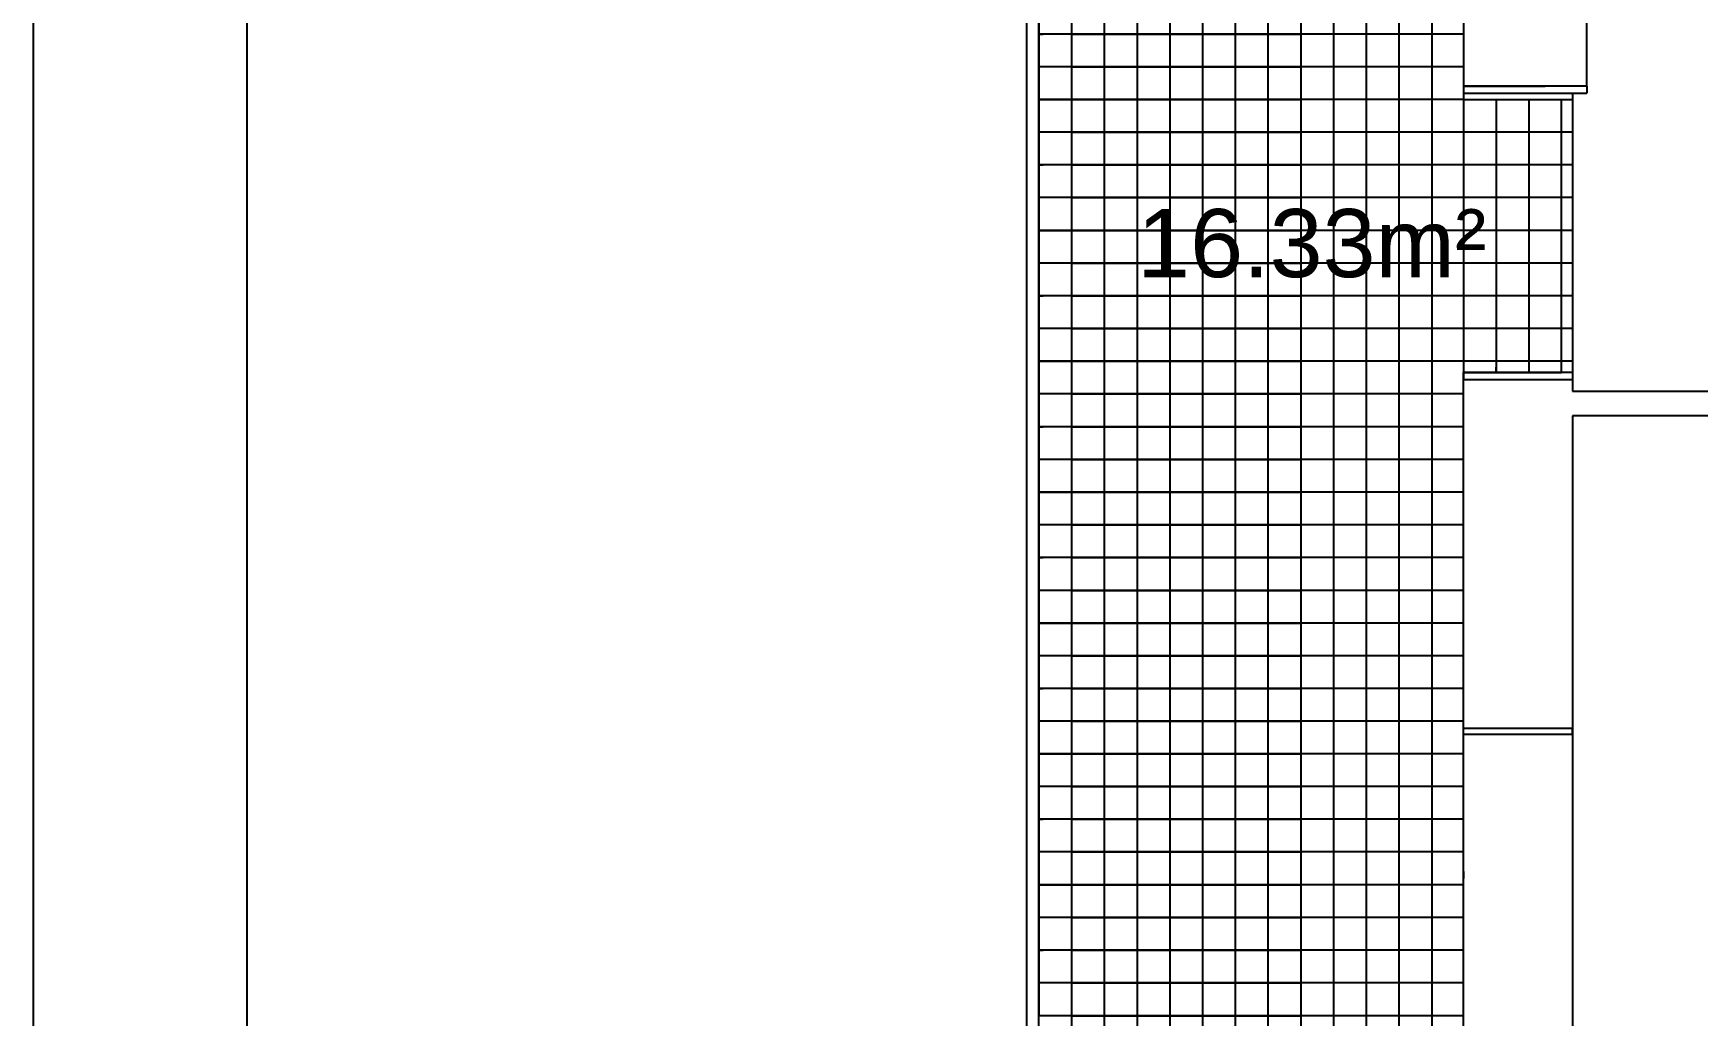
# Model space of a CAD drawing. Header units: millimetres. Extents: x 2377 to 4712, y -254 to 3188.
# Drawn here: x 3803.4 to 3920.5, y 1815.7 to 1884.8 of the extents above; entities that cross this region are included whole.
import ezdxf

# ---------------------------------------------------------------- set-up
doc = ezdxf.new("R2010")
doc.units = ezdxf.units.MM
doc.linetypes.add('DASHED2', pattern=[0.375, 0.25, -0.125])
doc.layers.add('Area', color=6, linetype='Continuous')
doc.styles.get("Standard").update_dxf_attribs({"font": 'arial.ttf'})

msp = doc.modelspace()

# ---------------------------------------------------------------- linework, layer by layer
for p, q in [((3803.4, 1974.71), (3803.4, 1677.71)), ((3818.45, 1697.71), (3818.45, 1959.71)), ((3903.99, 1929.07), (3903.99, 1881.1)), ((3874.13, 1766.97), (3874.13, 1926.21)), ((3873.29, 1766.97), (3873.29, 1903.19)), ((3874.13, 1766.97), (3874.13, 1903.19)), ((3912.66, 1881.1), (3912.66, 1899.19)), ((3874.13, 1889.38), (3874.13, 1870.96)), ((3874.13, 1887.07), (3874.13, 1884.77)), ((3876.43, 1887.07), (3876.43, 1884.77)), ((3878.73, 1887.07), (3878.73, 1884.77)), ((3881.04, 1887.07), (3881.04, 1884.77)), ((3883.34, 1887.07), (3883.34, 1884.77)), ((3885.64, 1887.07), (3885.64, 1884.77)), ((3887.94, 1887.07), (3887.94, 1884.77)), ((3890.24, 1887.07), (3890.24, 1884.77)), ((3892.55, 1887.07), (3892.55, 1884.77)), ((3894.85, 1887.07), (3894.85, 1884.77)), ((3897.15, 1887.07), (3897.15, 1884.77)), ((3899.45, 1887.07), (3899.45, 1884.77)), ((3901.76, 1887.07), (3901.76, 1884.77)), ((3874.13, 1884.77), (3874.42, 1884.77)), ((3876.43, 1884.77), (3874.13, 1884.77)), ((3874.13, 1884.77), (3874.13, 1882.47)), ((3874.13, 1884.77), (3874.13, 1880.17)), ((3878.73, 1884.77), (3876.43, 1884.77)), ((3876.43, 1884.77), (3876.43, 1882.47)), ((3876.43, 1884.77), (3878.73, 1884.77)), ((3881.04, 1884.77), (3878.73, 1884.77)), ((3878.73, 1884.77), (3878.73, 1882.47)), ((3878.73, 1884.77), (3881.04, 1884.77)), ((3883.34, 1884.77), (3881.04, 1884.77)), ((3881.04, 1884.77), (3881.04, 1882.47)), ((3881.04, 1884.77), (3883.34, 1884.77)), ((3885.64, 1884.77), (3883.34, 1884.77)), ((3883.34, 1884.77), (3883.34, 1882.47)), ((3883.34, 1884.77), (3885.64, 1884.77)), ((3887.94, 1884.77), (3885.64, 1884.77)), ((3885.64, 1884.77), (3885.64, 1882.47)), ((3885.64, 1884.77), (3887.94, 1884.77)), ((3890.24, 1884.77), (3887.94, 1884.77)), ((3887.94, 1884.77), (3887.94, 1882.47)), ((3887.94, 1884.77), (3890.24, 1884.77)), ((3892.55, 1884.77), (3890.24, 1884.77)), ((3890.24, 1884.77), (3890.24, 1882.47)), ((3890.24, 1884.77), (3892.55, 1884.77)), ((3894.85, 1884.77), (3892.55, 1884.77)), ((3892.55, 1884.77), (3892.55, 1882.47)), ((3897.15, 1884.77), (3894.85, 1884.77)), ((3894.85, 1884.77), (3894.85, 1882.47)), ((3899.45, 1884.77), (3897.15, 1884.77)), ((3897.15, 1884.77), (3897.15, 1882.47)), ((3901.76, 1884.77), (3899.45, 1884.77)), ((3899.45, 1884.77), (3899.45, 1882.47)), ((3903.99, 1884.77), (3901.76, 1884.77)), ((3901.76, 1884.77), (3901.76, 1882.47)), ((3876.43, 1882.47), (3874.13, 1882.47)), ((3878.73, 1882.47), (3876.43, 1882.47)), ((3876.43, 1882.47), (3876.43, 1880.17)), ((3876.43, 1882.47), (3878.73, 1882.47)), ((3881.04, 1882.47), (3878.73, 1882.47)), ((3878.73, 1882.47), (3878.73, 1880.17)), ((3878.73, 1882.47), (3881.04, 1882.47)), ((3883.34, 1882.47), (3881.04, 1882.47)), ((3881.04, 1882.47), (3881.04, 1880.17)), ((3881.04, 1882.47), (3883.34, 1882.47)), ((3885.64, 1882.47), (3883.34, 1882.47)), ((3883.34, 1882.47), (3883.34, 1880.17)), ((3883.34, 1882.47), (3885.64, 1882.47)), ((3887.94, 1882.47), (3885.64, 1882.47)), ((3885.64, 1882.47), (3885.64, 1880.17)), ((3885.64, 1882.47), (3887.94, 1882.47)), ((3890.24, 1882.47), (3887.94, 1882.47)), ((3887.94, 1882.47), (3887.94, 1880.17)), ((3887.94, 1882.47), (3890.24, 1882.47)), ((3892.55, 1882.47), (3890.24, 1882.47)), ((3890.24, 1882.47), (3890.24, 1880.17)), ((3890.24, 1882.47), (3892.55, 1882.47)), ((3894.85, 1882.47), (3892.55, 1882.47)), ((3892.55, 1882.47), (3892.55, 1880.17)), ((3897.15, 1882.47), (3894.85, 1882.47)), ((3894.85, 1882.47), (3894.85, 1880.17)), ((3899.45, 1882.47), (3897.15, 1882.47)), ((3897.15, 1882.47), (3897.15, 1880.17)), ((3901.76, 1882.47), (3899.45, 1882.47)), ((3899.45, 1882.47), (3899.45, 1880.17)), ((3903.99, 1882.47), (3901.76, 1882.47)), ((3901.76, 1882.47), (3901.76, 1880.17)), ((3876.43, 1880.17), (3874.13, 1880.17)), ((3874.13, 1880.17), (3874.13, 1870.96)), ((3874.13, 1880.17), (3876.43, 1880.17)), ((3878.73, 1880.17), (3876.43, 1880.17)), ((3876.43, 1880.17), (3876.43, 1877.86)), ((3876.43, 1880.17), (3878.73, 1880.17)), ((3881.04, 1880.17), (3878.73, 1880.17)), ((3878.73, 1880.17), (3878.73, 1877.86)), ((3878.73, 1880.17), (3881.04, 1880.17)), ((3883.34, 1880.17), (3881.04, 1880.17)), ((3881.04, 1880.17), (3881.04, 1877.86)), ((3881.04, 1880.17), (3883.34, 1880.17)), ((3885.64, 1880.17), (3883.34, 1880.17)), ((3883.34, 1880.17), (3883.34, 1877.86)), ((3883.34, 1880.17), (3885.64, 1880.17)), ((3887.94, 1880.17), (3885.64, 1880.17)), ((3885.64, 1880.17), (3885.64, 1877.86)), ((3885.64, 1880.17), (3887.94, 1880.17)), ((3890.24, 1880.17), (3887.94, 1880.17)), ((3887.94, 1880.17), (3887.94, 1877.86)), ((3887.94, 1880.17), (3890.24, 1880.17)), ((3892.55, 1880.17), (3890.24, 1880.17)), ((3890.24, 1880.17), (3890.24, 1877.86)), ((3890.24, 1880.17), (3892.55, 1880.17)), ((3894.85, 1880.17), (3892.55, 1880.17)), ((3892.55, 1880.17), (3892.55, 1877.86)), ((3897.15, 1880.17), (3894.85, 1880.17)), ((3894.85, 1880.17), (3894.85, 1877.86)), ((3899.45, 1880.17), (3897.15, 1880.17)), ((3897.15, 1880.17), (3897.15, 1877.86)), ((3901.76, 1880.17), (3899.45, 1880.17)), ((3899.45, 1880.17), (3899.45, 1877.86)), ((3903.99, 1880.17), (3901.76, 1880.17)), ((3901.76, 1880.17), (3901.76, 1877.86)), ((3903.99, 1881.1), (3909.73, 1881.1)), ((3912.66, 1881.1), (3903.99, 1881.1)), ((3903.99, 1881.1), (3903.99, 1880.61)), ((3903.99, 1880.61), (3912.66, 1880.61)), ((3903.99, 1880.61), (3903.99, 1860.46)), ((3903.99, 1880.17), (3906.29, 1880.17)), ((3906.29, 1880.17), (3906.29, 1860.96)), ((3906.29, 1880.17), (3908.59, 1880.17)), ((3908.59, 1880.17), (3908.59, 1860.96)), ((3908.59, 1880.17), (3910.89, 1880.17)), ((3910.89, 1860.96), (3910.89, 1880.17)), ((3910.89, 1880.17), (3911.65, 1880.17)), ((3911.65, 1880.61), (3911.65, 1860.96)), ((3912.66, 1881.1), (3912.66, 1880.61)), ((3876.43, 1877.86), (3874.13, 1877.86)), ((3874.13, 1877.86), (3874.13, 1875.56)), ((3878.73, 1877.86), (3876.43, 1877.86)), ((3876.43, 1877.86), (3876.43, 1875.56)), ((3876.43, 1877.86), (3878.73, 1877.86)), ((3881.04, 1877.86), (3878.73, 1877.86)), ((3878.73, 1877.86), (3878.73, 1875.56)), ((3878.73, 1877.86), (3881.04, 1877.86)), ((3883.34, 1877.86), (3881.04, 1877.86)), ((3881.04, 1877.86), (3881.04, 1875.56)), ((3881.04, 1877.86), (3883.34, 1877.86)), ((3885.64, 1877.86), (3883.34, 1877.86)), ((3883.34, 1877.86), (3883.34, 1875.56)), ((3883.34, 1877.86), (3885.64, 1877.86)), ((3887.94, 1877.86), (3885.64, 1877.86)), ((3885.64, 1877.86), (3885.64, 1875.56)), ((3885.64, 1877.86), (3887.94, 1877.86)), ((3890.24, 1877.86), (3887.94, 1877.86)), ((3887.94, 1877.86), (3887.94, 1875.56)), ((3887.94, 1877.86), (3890.24, 1877.86)), ((3892.55, 1877.86), (3890.24, 1877.86)), ((3890.24, 1877.86), (3890.24, 1875.56)), ((3890.24, 1877.86), (3892.55, 1877.86)), ((3894.85, 1877.86), (3892.55, 1877.86)), ((3892.55, 1877.86), (3892.55, 1875.56)), ((3897.15, 1877.86), (3894.85, 1877.86)), ((3894.85, 1877.86), (3894.85, 1875.56)), ((3899.45, 1877.86), (3897.15, 1877.86)), ((3897.15, 1877.86), (3897.15, 1875.56)), ((3901.76, 1877.86), (3899.45, 1877.86)), ((3899.45, 1877.86), (3899.45, 1875.56)), ((3903.99, 1877.86), (3901.76, 1877.86)), ((3901.76, 1877.86), (3901.76, 1875.56)), ((3906.22, 1877.86), (3903.99, 1877.86)), ((3908.45, 1877.86), (3906.22, 1877.86)), ((3911.65, 1877.86), (3908.45, 1877.86)), ((3874.13, 1875.56), (3874.42, 1875.56)), ((3876.43, 1875.56), (3874.13, 1875.56)), ((3874.13, 1875.56), (3874.13, 1873.26)), ((3874.13, 1875.56), (3874.13, 1870.96)), ((3878.73, 1875.56), (3876.43, 1875.56)), ((3876.43, 1875.56), (3876.43, 1873.26)), ((3876.43, 1875.56), (3878.73, 1875.56)), ((3881.04, 1875.56), (3878.73, 1875.56)), ((3878.73, 1875.56), (3878.73, 1873.26)), ((3878.73, 1875.56), (3881.04, 1875.56)), ((3883.34, 1875.56), (3881.04, 1875.56)), ((3881.04, 1875.56), (3881.04, 1873.26)), ((3881.04, 1875.56), (3883.34, 1875.56)), ((3885.64, 1875.56), (3883.34, 1875.56)), ((3883.34, 1875.56), (3883.34, 1873.26)), ((3883.34, 1875.56), (3885.64, 1875.56)), ((3887.94, 1875.56), (3885.64, 1875.56)), ((3885.64, 1875.56), (3885.64, 1873.26)), ((3885.64, 1875.56), (3887.94, 1875.56)), ((3890.24, 1875.56), (3887.94, 1875.56)), ((3887.94, 1875.56), (3887.94, 1873.26)), ((3887.94, 1875.56), (3890.24, 1875.56)), ((3892.55, 1875.56), (3890.24, 1875.56)), ((3890.24, 1875.56), (3890.24, 1873.26)), ((3890.24, 1875.56), (3892.55, 1875.56)), ((3894.85, 1875.56), (3892.55, 1875.56)), ((3892.55, 1875.56), (3892.55, 1873.26)), ((3897.15, 1875.56), (3894.85, 1875.56)), ((3894.85, 1875.56), (3894.85, 1873.26)), ((3899.45, 1875.56), (3897.15, 1875.56)), ((3897.15, 1875.56), (3897.15, 1873.26)), ((3901.76, 1875.56), (3899.45, 1875.56)), ((3899.45, 1875.56), (3899.45, 1873.26)), ((3903.99, 1875.56), (3901.76, 1875.56)), ((3901.76, 1875.56), (3901.76, 1873.26)), ((3906.22, 1875.56), (3903.99, 1875.56)), ((3908.45, 1875.56), (3906.22, 1875.56)), ((3911.65, 1875.56), (3908.45, 1875.56)), ((3876.43, 1873.26), (3874.13, 1873.26)), ((3878.73, 1873.26), (3876.43, 1873.26)), ((3876.43, 1873.26), (3876.43, 1870.96)), ((3876.43, 1873.26), (3878.73, 1873.26)), ((3881.04, 1873.26), (3878.73, 1873.26)), ((3878.73, 1873.26), (3878.73, 1870.96)), ((3878.73, 1873.26), (3881.04, 1873.26)), ((3883.34, 1873.26), (3881.04, 1873.26)), ((3881.04, 1873.26), (3881.04, 1870.96)), ((3881.04, 1873.26), (3883.34, 1873.26)), ((3885.64, 1873.26), (3883.34, 1873.26)), ((3883.34, 1873.26), (3883.34, 1870.96)), ((3883.34, 1873.26), (3885.64, 1873.26)), ((3887.94, 1873.26), (3885.64, 1873.26)), ((3885.64, 1873.26), (3885.64, 1870.96)), ((3885.64, 1873.26), (3887.94, 1873.26)), ((3890.24, 1873.26), (3887.94, 1873.26)), ((3887.94, 1873.26), (3887.94, 1870.96)), ((3887.94, 1873.26), (3890.24, 1873.26)), ((3892.55, 1873.26), (3890.24, 1873.26)), ((3890.24, 1873.26), (3890.24, 1870.96)), ((3890.24, 1873.26), (3892.55, 1873.26)), ((3894.85, 1873.26), (3892.55, 1873.26)), ((3892.55, 1873.26), (3892.55, 1870.96)), ((3897.15, 1873.26), (3894.85, 1873.26)), ((3894.85, 1873.26), (3894.85, 1870.96)), ((3899.45, 1873.26), (3897.15, 1873.26)), ((3897.15, 1873.26), (3897.15, 1870.96)), ((3901.76, 1873.26), (3899.45, 1873.26)), ((3899.45, 1873.26), (3899.45, 1870.96)), ((3903.99, 1873.26), (3901.76, 1873.26)), ((3901.76, 1873.26), (3901.76, 1870.96)), ((3906.22, 1873.26), (3903.99, 1873.26)), ((3908.45, 1873.26), (3906.22, 1873.26)), ((3911.65, 1873.26), (3908.45, 1873.26)), ((3876.43, 1870.96), (3874.13, 1870.96)), ((3874.13, 1870.96), (3874.13, 1815.7)), ((3874.13, 1870.96), (3876.43, 1870.96)), ((3878.73, 1870.96), (3876.43, 1870.96)), ((3876.43, 1870.96), (3876.43, 1868.66)), ((3876.43, 1870.96), (3878.73, 1870.96)), ((3881.04, 1870.96), (3878.73, 1870.96)), ((3878.73, 1870.96), (3878.73, 1868.66)), ((3878.73, 1870.96), (3881.04, 1870.96)), ((3883.34, 1870.96), (3881.04, 1870.96)), ((3881.04, 1870.96), (3881.04, 1868.66)), ((3881.04, 1870.96), (3883.34, 1870.96)), ((3885.64, 1870.96), (3883.34, 1870.96)), ((3883.34, 1870.96), (3883.34, 1868.66)), ((3883.34, 1870.96), (3885.64, 1870.96)), ((3887.94, 1870.96), (3885.64, 1870.96)), ((3885.64, 1870.96), (3885.64, 1868.66)), ((3885.64, 1870.96), (3887.94, 1870.96)), ((3890.24, 1870.96), (3887.94, 1870.96)), ((3887.94, 1870.96), (3887.94, 1868.66)), ((3887.94, 1870.96), (3890.24, 1870.96)), ((3892.55, 1870.96), (3890.24, 1870.96)), ((3890.24, 1870.96), (3890.24, 1868.66)), ((3890.24, 1870.96), (3892.55, 1870.96)), ((3894.85, 1870.96), (3892.55, 1870.96)), ((3892.55, 1870.96), (3892.55, 1868.66)), ((3897.15, 1870.96), (3894.85, 1870.96)), ((3894.85, 1870.96), (3894.85, 1868.66)), ((3899.45, 1870.96), (3897.15, 1870.96)), ((3897.15, 1870.96), (3897.15, 1868.66)), ((3901.76, 1870.96), (3899.45, 1870.96)), ((3899.45, 1870.96), (3899.45, 1868.66)), ((3903.99, 1870.96), (3901.76, 1870.96)), ((3901.76, 1870.96), (3901.76, 1868.66)), ((3906.22, 1870.96), (3903.99, 1870.96)), ((3908.45, 1870.96), (3906.22, 1870.96)), ((3911.65, 1870.96), (3908.45, 1870.96)), ((3876.43, 1868.66), (3874.13, 1868.66)), ((3874.13, 1868.66), (3874.13, 1866.35)), ((3878.73, 1868.66), (3876.43, 1868.66)), ((3876.43, 1868.66), (3876.43, 1866.35)), ((3876.43, 1868.66), (3878.73, 1868.66)), ((3881.04, 1868.66), (3878.73, 1868.66)), ((3878.73, 1868.66), (3878.73, 1866.35)), ((3878.73, 1868.66), (3881.04, 1868.66)), ((3883.34, 1868.66), (3881.04, 1868.66)), ((3881.04, 1868.66), (3881.04, 1866.35)), ((3881.04, 1868.66), (3883.34, 1868.66)), ((3885.64, 1868.66), (3883.34, 1868.66)), ((3883.34, 1868.66), (3883.34, 1866.35)), ((3883.34, 1868.66), (3885.64, 1868.66)), ((3887.94, 1868.66), (3885.64, 1868.66)), ((3885.64, 1868.66), (3885.64, 1866.35)), ((3885.64, 1868.66), (3887.94, 1868.66)), ((3890.24, 1868.66), (3887.94, 1868.66)), ((3887.94, 1868.66), (3887.94, 1866.35)), ((3887.94, 1868.66), (3890.24, 1868.66)), ((3892.55, 1868.66), (3890.24, 1868.66)), ((3890.24, 1868.66), (3890.24, 1866.35)), ((3890.24, 1868.66), (3892.55, 1868.66)), ((3894.85, 1868.66), (3892.55, 1868.66)), ((3892.55, 1868.66), (3892.55, 1866.35)), ((3897.15, 1868.66), (3894.85, 1868.66)), ((3894.85, 1868.66), (3894.85, 1866.35)), ((3899.45, 1868.66), (3897.15, 1868.66)), ((3897.15, 1868.66), (3897.15, 1866.35)), ((3901.76, 1868.66), (3899.45, 1868.66)), ((3899.45, 1868.66), (3899.45, 1866.35)), ((3903.99, 1868.66), (3901.76, 1868.66)), ((3901.76, 1868.66), (3901.76, 1866.35)), ((3906.22, 1868.66), (3903.99, 1868.66)), ((3908.45, 1868.66), (3906.22, 1868.66)), ((3911.65, 1868.66), (3908.45, 1868.66)), ((3874.13, 1866.35), (3874.42, 1866.35)), ((3876.43, 1866.35), (3874.13, 1866.35)), ((3874.13, 1866.35), (3874.13, 1864.05)), ((3874.13, 1866.35), (3874.13, 1861.75)), ((3878.73, 1866.35), (3876.43, 1866.35)), ((3876.43, 1866.35), (3876.43, 1864.05)), ((3876.43, 1866.35), (3878.73, 1866.35)), ((3881.04, 1866.35), (3878.73, 1866.35)), ((3878.73, 1866.35), (3878.73, 1864.05)), ((3878.73, 1866.35), (3881.04, 1866.35)), ((3883.34, 1866.35), (3881.04, 1866.35)), ((3881.04, 1866.35), (3881.04, 1864.05)), ((3881.04, 1866.35), (3883.34, 1866.35)), ((3885.64, 1866.35), (3883.34, 1866.35)), ((3883.34, 1866.35), (3883.34, 1864.05)), ((3883.34, 1866.35), (3885.64, 1866.35)), ((3887.94, 1866.35), (3885.64, 1866.35)), ((3885.64, 1866.35), (3885.64, 1864.05)), ((3885.64, 1866.35), (3887.94, 1866.35)), ((3890.24, 1866.35), (3887.94, 1866.35)), ((3887.94, 1866.35), (3887.94, 1864.05)), ((3887.94, 1866.35), (3890.24, 1866.35)), ((3892.55, 1866.35), (3890.24, 1866.35)), ((3890.24, 1866.35), (3890.24, 1864.05)), ((3890.24, 1866.35), (3892.55, 1866.35)), ((3894.85, 1866.35), (3892.55, 1866.35)), ((3892.55, 1866.35), (3892.55, 1864.05)), ((3897.15, 1866.35), (3894.85, 1866.35)), ((3894.85, 1866.35), (3894.85, 1864.05)), ((3899.45, 1866.35), (3897.15, 1866.35)), ((3897.15, 1866.35), (3897.15, 1864.05)), ((3901.76, 1866.35), (3899.45, 1866.35)), ((3899.45, 1866.35), (3899.45, 1864.05)), ((3903.99, 1866.35), (3901.76, 1866.35)), ((3901.76, 1866.35), (3901.76, 1864.05)), ((3906.22, 1866.35), (3903.99, 1866.35)), ((3908.45, 1866.35), (3906.22, 1866.35)), ((3911.65, 1866.35), (3908.45, 1866.35)), ((3876.43, 1864.05), (3874.13, 1864.05)), ((3878.73, 1864.05), (3876.43, 1864.05)), ((3876.43, 1864.05), (3876.43, 1861.75)), ((3876.43, 1864.05), (3878.73, 1864.05)), ((3881.04, 1864.05), (3878.73, 1864.05)), ((3878.73, 1864.05), (3878.73, 1861.75)), ((3878.73, 1864.05), (3881.04, 1864.05)), ((3883.34, 1864.05), (3881.04, 1864.05)), ((3881.04, 1864.05), (3881.04, 1861.75)), ((3881.04, 1864.05), (3883.34, 1864.05)), ((3885.64, 1864.05), (3883.34, 1864.05)), ((3883.34, 1864.05), (3883.34, 1861.75)), ((3883.34, 1864.05), (3885.64, 1864.05)), ((3887.94, 1864.05), (3885.64, 1864.05)), ((3885.64, 1864.05), (3885.64, 1861.75)), ((3885.64, 1864.05), (3887.94, 1864.05)), ((3890.24, 1864.05), (3887.94, 1864.05)), ((3887.94, 1864.05), (3887.94, 1861.75)), ((3887.94, 1864.05), (3890.24, 1864.05)), ((3892.55, 1864.05), (3890.24, 1864.05)), ((3890.24, 1864.05), (3890.24, 1861.75)), ((3890.24, 1864.05), (3892.55, 1864.05)), ((3894.85, 1864.05), (3892.55, 1864.05)), ((3892.55, 1864.05), (3892.55, 1861.75)), ((3897.15, 1864.05), (3894.85, 1864.05)), ((3894.85, 1864.05), (3894.85, 1861.75)), ((3899.45, 1864.05), (3897.15, 1864.05)), ((3897.15, 1864.05), (3897.15, 1861.75)), ((3901.76, 1864.05), (3899.45, 1864.05)), ((3899.45, 1864.05), (3899.45, 1861.75)), ((3903.99, 1864.05), (3901.76, 1864.05)), ((3901.76, 1864.05), (3901.76, 1861.75)), ((3906.22, 1864.05), (3903.99, 1864.05)), ((3906.22, 1864.05), (3903.99, 1864.05)), ((3908.45, 1864.05), (3906.22, 1864.05)), ((3908.45, 1864.05), (3906.22, 1864.05)), ((3910.68, 1864.05), (3908.45, 1864.05)), ((3911.65, 1864.05), (3908.45, 1864.05)), ((3876.43, 1861.75), (3874.13, 1861.75)), ((3874.13, 1861.75), (3874.13, 1852.54)), ((3874.13, 1861.75), (3876.43, 1861.75)), ((3878.73, 1861.75), (3876.43, 1861.75)), ((3876.43, 1861.75), (3876.43, 1859.45)), ((3876.43, 1861.75), (3878.73, 1861.75)), ((3881.04, 1861.75), (3878.73, 1861.75)), ((3878.73, 1861.75), (3878.73, 1859.45)), ((3878.73, 1861.75), (3881.04, 1861.75)), ((3883.34, 1861.75), (3881.04, 1861.75)), ((3881.04, 1861.75), (3881.04, 1859.45)), ((3881.04, 1861.75), (3883.34, 1861.75)), ((3885.64, 1861.75), (3883.34, 1861.75)), ((3883.34, 1861.75), (3883.34, 1859.45)), ((3883.34, 1861.75), (3885.64, 1861.75)), ((3887.94, 1861.75), (3885.64, 1861.75)), ((3885.64, 1861.75), (3885.64, 1859.45)), ((3885.64, 1861.75), (3887.94, 1861.75)), ((3890.24, 1861.75), (3887.94, 1861.75)), ((3887.94, 1861.75), (3887.94, 1859.45)), ((3887.94, 1861.75), (3890.24, 1861.75)), ((3892.55, 1861.75), (3890.24, 1861.75)), ((3890.24, 1861.75), (3890.24, 1859.45)), ((3890.24, 1861.75), (3892.55, 1861.75)), ((3894.85, 1861.75), (3892.55, 1861.75)), ((3892.55, 1861.75), (3892.55, 1859.45)), ((3897.15, 1861.75), (3894.85, 1861.75)), ((3894.85, 1861.75), (3894.85, 1859.45)), ((3899.45, 1861.75), (3897.15, 1861.75)), ((3897.15, 1861.75), (3897.15, 1859.45)), ((3901.76, 1861.75), (3899.45, 1861.75)), ((3899.45, 1861.75), (3899.45, 1859.45)), ((3903.99, 1861.75), (3901.76, 1861.75)), ((3901.76, 1861.75), (3901.76, 1859.45)), ((3906.22, 1861.75), (3903.99, 1861.75)), ((3908.45, 1861.75), (3906.22, 1861.75)), ((3906.29, 1860.96), (3906.29, 1861.34)), ((3911.65, 1861.75), (3908.45, 1861.75)), ((3903.97, 1860.96), (3909.71, 1860.96)), ((3911.65, 1860.96), (3903.97, 1860.96)), ((3903.97, 1860.96), (3903.97, 1860.46)), ((3903.97, 1860.46), (3903.97, 1835.52)), ((3903.97, 1860.46), (3911.65, 1860.46)), ((3906.29, 1860.96), (3908.59, 1860.96)), ((3908.59, 1860.96), (3910.89, 1860.96)), ((3911.65, 1860.96), (3911.65, 1860.46)), ((3911.65, 1860.46), (3911.65, 1859.65)), ((3876.43, 1859.45), (3874.13, 1859.45)), ((3874.13, 1859.45), (3874.13, 1857.14)), ((3878.73, 1859.45), (3876.43, 1859.45)), ((3876.43, 1859.45), (3876.43, 1857.14)), ((3876.43, 1859.45), (3878.73, 1859.45)), ((3881.04, 1859.45), (3878.73, 1859.45)), ((3878.73, 1859.45), (3878.73, 1857.14)), ((3878.73, 1859.45), (3881.04, 1859.45)), ((3883.34, 1859.45), (3881.04, 1859.45)), ((3881.04, 1859.45), (3881.04, 1857.14)), ((3881.04, 1859.45), (3883.34, 1859.45)), ((3885.64, 1859.45), (3883.34, 1859.45)), ((3883.34, 1859.45), (3883.34, 1857.14)), ((3883.34, 1859.45), (3885.64, 1859.45)), ((3887.94, 1859.45), (3885.64, 1859.45)), ((3885.64, 1859.45), (3885.64, 1857.14)), ((3885.64, 1859.45), (3887.94, 1859.45)), ((3890.24, 1859.45), (3887.94, 1859.45)), ((3887.94, 1859.45), (3887.94, 1857.14)), ((3887.94, 1859.45), (3890.24, 1859.45)), ((3892.55, 1859.45), (3890.24, 1859.45)), ((3890.24, 1859.45), (3890.24, 1857.14)), ((3890.24, 1859.45), (3892.55, 1859.45)), ((3894.85, 1859.45), (3892.55, 1859.45)), ((3892.55, 1859.45), (3892.55, 1857.14)), ((3897.15, 1859.45), (3894.85, 1859.45)), ((3894.85, 1859.45), (3894.85, 1857.14)), ((3899.45, 1859.45), (3897.15, 1859.45)), ((3897.15, 1859.45), (3897.15, 1857.14)), ((3901.76, 1859.45), (3899.45, 1859.45)), ((3899.45, 1859.45), (3899.45, 1857.14)), ((3903.99, 1859.45), (3901.76, 1859.45)), ((3901.76, 1859.45), (3901.76, 1857.14)), ((3911.65, 1859.65), (4021, 1859.65)), ((3971.18, 1857.91), (3911.65, 1857.91)), ((3911.65, 1857.91), (3911.65, 1834.42)), ((3874.13, 1857.14), (3874.42, 1857.14)), ((3876.43, 1857.14), (3874.13, 1857.14)), ((3874.13, 1857.14), (3874.13, 1854.84)), ((3874.13, 1857.14), (3874.13, 1852.54)), ((3878.73, 1857.14), (3876.43, 1857.14)), ((3876.43, 1857.14), (3876.43, 1854.84)), ((3876.43, 1857.14), (3878.73, 1857.14)), ((3881.04, 1857.14), (3878.73, 1857.14)), ((3878.73, 1857.14), (3878.73, 1854.84)), ((3878.73, 1857.14), (3881.04, 1857.14)), ((3883.34, 1857.14), (3881.04, 1857.14)), ((3881.04, 1857.14), (3881.04, 1854.84)), ((3881.04, 1857.14), (3883.34, 1857.14)), ((3885.64, 1857.14), (3883.34, 1857.14)), ((3883.34, 1857.14), (3883.34, 1854.84)), ((3883.34, 1857.14), (3885.64, 1857.14)), ((3887.94, 1857.14), (3885.64, 1857.14)), ((3885.64, 1857.14), (3885.64, 1854.84)), ((3885.64, 1857.14), (3887.94, 1857.14)), ((3890.24, 1857.14), (3887.94, 1857.14)), ((3887.94, 1857.14), (3887.94, 1854.84)), ((3887.94, 1857.14), (3890.24, 1857.14)), ((3892.55, 1857.14), (3890.24, 1857.14)), ((3890.24, 1857.14), (3890.24, 1854.84)), ((3890.24, 1857.14), (3892.55, 1857.14)), ((3894.85, 1857.14), (3892.55, 1857.14)), ((3892.55, 1857.14), (3892.55, 1854.84)), ((3897.15, 1857.14), (3894.85, 1857.14)), ((3894.85, 1857.14), (3894.85, 1854.84)), ((3899.45, 1857.14), (3897.15, 1857.14)), ((3897.15, 1857.14), (3897.15, 1854.84)), ((3901.76, 1857.14), (3899.45, 1857.14)), ((3899.45, 1857.14), (3899.45, 1854.84)), ((3903.99, 1857.14), (3901.76, 1857.14)), ((3901.76, 1857.14), (3901.76, 1854.84)), ((3876.43, 1854.84), (3874.13, 1854.84)), ((3878.73, 1854.84), (3876.43, 1854.84)), ((3876.43, 1854.84), (3876.43, 1852.54)), ((3876.43, 1854.84), (3878.73, 1854.84)), ((3881.04, 1854.84), (3878.73, 1854.84)), ((3878.73, 1854.84), (3878.73, 1852.54)), ((3878.73, 1854.84), (3881.04, 1854.84)), ((3883.34, 1854.84), (3881.04, 1854.84)), ((3881.04, 1854.84), (3881.04, 1852.54)), ((3881.04, 1854.84), (3883.34, 1854.84)), ((3885.64, 1854.84), (3883.34, 1854.84)), ((3883.34, 1854.84), (3883.34, 1852.54)), ((3883.34, 1854.84), (3885.64, 1854.84)), ((3887.94, 1854.84), (3885.64, 1854.84)), ((3885.64, 1854.84), (3885.64, 1852.54)), ((3885.64, 1854.84), (3887.94, 1854.84)), ((3890.24, 1854.84), (3887.94, 1854.84)), ((3887.94, 1854.84), (3887.94, 1852.54)), ((3887.94, 1854.84), (3890.24, 1854.84)), ((3892.55, 1854.84), (3890.24, 1854.84)), ((3890.24, 1854.84), (3890.24, 1852.54)), ((3890.24, 1854.84), (3892.55, 1854.84)), ((3894.85, 1854.84), (3892.55, 1854.84)), ((3892.55, 1854.84), (3892.55, 1852.54)), ((3897.15, 1854.84), (3894.85, 1854.84)), ((3894.85, 1854.84), (3894.85, 1852.54)), ((3899.45, 1854.84), (3897.15, 1854.84)), ((3897.15, 1854.84), (3897.15, 1852.54)), ((3901.76, 1854.84), (3899.45, 1854.84)), ((3899.45, 1854.84), (3899.45, 1852.54)), ((3903.99, 1854.84), (3901.76, 1854.84)), ((3901.76, 1854.84), (3901.76, 1852.54)), ((3876.43, 1852.54), (3874.13, 1852.54)), ((3874.13, 1852.54), (3874.13, 1834.12)), ((3874.13, 1852.54), (3876.43, 1852.54)), ((3878.73, 1852.54), (3876.43, 1852.54)), ((3876.43, 1852.54), (3876.43, 1850.24)), ((3876.43, 1852.54), (3878.73, 1852.54)), ((3881.04, 1852.54), (3878.73, 1852.54)), ((3878.73, 1852.54), (3878.73, 1850.24)), ((3878.73, 1852.54), (3881.04, 1852.54)), ((3883.34, 1852.54), (3881.04, 1852.54)), ((3881.04, 1852.54), (3881.04, 1850.24)), ((3881.04, 1852.54), (3883.34, 1852.54)), ((3885.64, 1852.54), (3883.34, 1852.54)), ((3883.34, 1852.54), (3883.34, 1850.24)), ((3883.34, 1852.54), (3885.64, 1852.54)), ((3887.94, 1852.54), (3885.64, 1852.54)), ((3885.64, 1852.54), (3885.64, 1850.24)), ((3885.64, 1852.54), (3887.94, 1852.54)), ((3890.24, 1852.54), (3887.94, 1852.54)), ((3887.94, 1852.54), (3887.94, 1850.24)), ((3887.94, 1852.54), (3890.24, 1852.54)), ((3892.55, 1852.54), (3890.24, 1852.54)), ((3890.24, 1852.54), (3890.24, 1850.24)), ((3890.24, 1852.54), (3892.55, 1852.54)), ((3894.85, 1852.54), (3892.55, 1852.54)), ((3892.55, 1852.54), (3892.55, 1850.24)), ((3897.15, 1852.54), (3894.85, 1852.54)), ((3894.85, 1852.54), (3894.85, 1850.24)), ((3899.45, 1852.54), (3897.15, 1852.54)), ((3897.15, 1852.54), (3897.15, 1850.24)), ((3901.76, 1852.54), (3899.45, 1852.54)), ((3899.45, 1852.54), (3899.45, 1850.24)), ((3903.99, 1852.54), (3901.76, 1852.54)), ((3901.76, 1852.54), (3901.76, 1850.24)), ((3876.43, 1850.24), (3874.13, 1850.24)), ((3874.13, 1850.24), (3874.13, 1847.94)), ((3878.73, 1850.24), (3876.43, 1850.24)), ((3876.43, 1850.24), (3876.43, 1847.94)), ((3876.43, 1850.24), (3878.73, 1850.24)), ((3881.04, 1850.24), (3878.73, 1850.24)), ((3878.73, 1850.24), (3878.73, 1847.94)), ((3878.73, 1850.24), (3881.04, 1850.24)), ((3883.34, 1850.24), (3881.04, 1850.24)), ((3881.04, 1850.24), (3881.04, 1847.94)), ((3881.04, 1850.24), (3883.34, 1850.24)), ((3885.64, 1850.24), (3883.34, 1850.24)), ((3883.34, 1850.24), (3883.34, 1847.94)), ((3883.34, 1850.24), (3885.64, 1850.24)), ((3887.94, 1850.24), (3885.64, 1850.24)), ((3885.64, 1850.24), (3885.64, 1847.94)), ((3885.64, 1850.24), (3887.94, 1850.24)), ((3890.24, 1850.24), (3887.94, 1850.24)), ((3887.94, 1850.24), (3887.94, 1847.94)), ((3887.94, 1850.24), (3890.24, 1850.24)), ((3892.55, 1850.24), (3890.24, 1850.24)), ((3890.24, 1850.24), (3890.24, 1847.94)), ((3890.24, 1850.24), (3892.55, 1850.24)), ((3894.85, 1850.24), (3892.55, 1850.24)), ((3892.55, 1850.24), (3892.55, 1847.94)), ((3897.15, 1850.24), (3894.85, 1850.24)), ((3894.85, 1850.24), (3894.85, 1847.94)), ((3899.45, 1850.24), (3897.15, 1850.24)), ((3897.15, 1850.24), (3897.15, 1847.94)), ((3901.76, 1850.24), (3899.45, 1850.24)), ((3899.45, 1850.24), (3899.45, 1847.94)), ((3903.99, 1850.24), (3901.76, 1850.24)), ((3901.76, 1850.24), (3901.76, 1847.94)), ((3874.13, 1847.94), (3874.13, 1849.08)), ((3874.13, 1847.94), (3874.42, 1847.94)), ((3876.43, 1847.94), (3874.13, 1847.94)), ((3874.13, 1847.94), (3874.13, 1845.63)), ((3874.13, 1847.94), (3874.13, 1843.33)), ((3878.73, 1847.94), (3876.43, 1847.94)), ((3876.43, 1847.94), (3876.43, 1845.63)), ((3876.43, 1847.94), (3878.73, 1847.94)), ((3881.04, 1847.94), (3878.73, 1847.94)), ((3878.73, 1847.94), (3878.73, 1845.63)), ((3878.73, 1847.94), (3881.04, 1847.94)), ((3883.34, 1847.94), (3881.04, 1847.94)), ((3881.04, 1847.94), (3881.04, 1845.63)), ((3881.04, 1847.94), (3883.34, 1847.94)), ((3885.64, 1847.94), (3883.34, 1847.94)), ((3883.34, 1847.94), (3883.34, 1845.63)), ((3883.34, 1847.94), (3885.64, 1847.94)), ((3887.94, 1847.94), (3885.64, 1847.94)), ((3885.64, 1847.94), (3885.64, 1845.63)), ((3885.64, 1847.94), (3887.94, 1847.94)), ((3890.24, 1847.94), (3887.94, 1847.94)), ((3887.94, 1847.94), (3887.94, 1845.63)), ((3887.94, 1847.94), (3890.24, 1847.94)), ((3892.55, 1847.94), (3890.24, 1847.94)), ((3890.24, 1847.94), (3890.24, 1845.63)), ((3890.24, 1847.94), (3892.55, 1847.94)), ((3894.85, 1847.94), (3892.55, 1847.94)), ((3892.55, 1847.94), (3892.55, 1845.63)), ((3897.15, 1847.94), (3894.85, 1847.94)), ((3894.85, 1847.94), (3894.85, 1845.63)), ((3899.45, 1847.94), (3897.15, 1847.94)), ((3897.15, 1847.94), (3897.15, 1845.63)), ((3901.76, 1847.94), (3899.45, 1847.94)), ((3899.45, 1847.94), (3899.45, 1845.63)), ((3903.99, 1847.94), (3901.76, 1847.94)), ((3901.76, 1847.94), (3901.76, 1845.63)), ((3876.43, 1845.63), (3874.13, 1845.63)), ((3878.73, 1845.63), (3876.43, 1845.63)), ((3876.43, 1845.63), (3876.43, 1843.33)), ((3876.43, 1845.63), (3878.73, 1845.63)), ((3881.04, 1845.63), (3878.73, 1845.63)), ((3878.73, 1845.63), (3878.73, 1843.33)), ((3878.73, 1845.63), (3881.04, 1845.63)), ((3883.34, 1845.63), (3881.04, 1845.63)), ((3881.04, 1845.63), (3881.04, 1843.33)), ((3881.04, 1845.63), (3883.34, 1845.63)), ((3885.64, 1845.63), (3883.34, 1845.63)), ((3883.34, 1845.63), (3883.34, 1843.33)), ((3883.34, 1845.63), (3885.64, 1845.63)), ((3887.94, 1845.63), (3885.64, 1845.63)), ((3885.64, 1845.63), (3885.64, 1843.33)), ((3885.64, 1845.63), (3887.94, 1845.63)), ((3890.24, 1845.63), (3887.94, 1845.63)), ((3887.94, 1845.63), (3887.94, 1843.33)), ((3887.94, 1845.63), (3890.24, 1845.63)), ((3892.55, 1845.63), (3890.24, 1845.63)), ((3890.24, 1845.63), (3890.24, 1843.33)), ((3890.24, 1845.63), (3892.55, 1845.63)), ((3894.85, 1845.63), (3892.55, 1845.63)), ((3892.55, 1845.63), (3892.55, 1843.33)), ((3897.15, 1845.63), (3894.85, 1845.63)), ((3894.85, 1845.63), (3894.85, 1843.33)), ((3899.45, 1845.63), (3897.15, 1845.63)), ((3897.15, 1845.63), (3897.15, 1843.33)), ((3901.76, 1845.63), (3899.45, 1845.63)), ((3899.45, 1845.63), (3899.45, 1843.33)), ((3903.99, 1845.63), (3901.76, 1845.63)), ((3901.76, 1845.63), (3901.76, 1843.33)), ((3876.43, 1843.33), (3874.13, 1843.33)), ((3874.13, 1843.33), (3874.13, 1834.12)), ((3874.13, 1843.33), (3876.43, 1843.33)), ((3878.73, 1843.33), (3876.43, 1843.33)), ((3876.43, 1843.33), (3876.43, 1841.03)), ((3876.43, 1843.33), (3878.73, 1843.33)), ((3881.04, 1843.33), (3878.73, 1843.33)), ((3878.73, 1843.33), (3878.73, 1841.03)), ((3878.73, 1843.33), (3881.04, 1843.33)), ((3883.34, 1843.33), (3881.04, 1843.33)), ((3881.04, 1843.33), (3881.04, 1841.03)), ((3881.04, 1843.33), (3883.34, 1843.33)), ((3885.64, 1843.33), (3883.34, 1843.33)), ((3883.34, 1843.33), (3883.34, 1841.03)), ((3883.34, 1843.33), (3885.64, 1843.33)), ((3887.94, 1843.33), (3885.64, 1843.33)), ((3885.64, 1843.33), (3885.64, 1841.03)), ((3885.64, 1843.33), (3887.94, 1843.33)), ((3890.24, 1843.33), (3887.94, 1843.33)), ((3887.94, 1843.33), (3887.94, 1841.03)), ((3887.94, 1843.33), (3890.24, 1843.33)), ((3892.55, 1843.33), (3890.24, 1843.33)), ((3890.24, 1843.33), (3890.24, 1841.03)), ((3890.24, 1843.33), (3892.55, 1843.33)), ((3894.85, 1843.33), (3892.55, 1843.33)), ((3892.55, 1843.33), (3892.55, 1841.03)), ((3897.15, 1843.33), (3894.85, 1843.33)), ((3894.85, 1843.33), (3894.85, 1841.03)), ((3899.45, 1843.33), (3897.15, 1843.33)), ((3897.15, 1843.33), (3897.15, 1841.03)), ((3901.76, 1843.33), (3899.45, 1843.33)), ((3899.45, 1843.33), (3899.45, 1841.03)), ((3903.99, 1843.33), (3901.76, 1843.33)), ((3901.76, 1843.33), (3901.76, 1841.03)), ((3876.43, 1841.03), (3874.13, 1841.03)), ((3874.13, 1841.03), (3874.13, 1838.73)), ((3878.73, 1841.03), (3876.43, 1841.03)), ((3876.43, 1841.03), (3876.43, 1838.73)), ((3876.43, 1841.03), (3878.73, 1841.03)), ((3881.04, 1841.03), (3878.73, 1841.03)), ((3878.73, 1841.03), (3878.73, 1838.73)), ((3878.73, 1841.03), (3881.04, 1841.03)), ((3883.34, 1841.03), (3881.04, 1841.03)), ((3881.04, 1841.03), (3881.04, 1838.73)), ((3881.04, 1841.03), (3883.34, 1841.03)), ((3885.64, 1841.03), (3883.34, 1841.03)), ((3883.34, 1841.03), (3883.34, 1838.73)), ((3883.34, 1841.03), (3885.64, 1841.03)), ((3887.94, 1841.03), (3885.64, 1841.03)), ((3885.64, 1841.03), (3885.64, 1838.73)), ((3885.64, 1841.03), (3887.94, 1841.03)), ((3890.24, 1841.03), (3887.94, 1841.03)), ((3887.94, 1841.03), (3887.94, 1838.73)), ((3887.94, 1841.03), (3890.24, 1841.03)), ((3892.55, 1841.03), (3890.24, 1841.03)), ((3890.24, 1841.03), (3890.24, 1838.73)), ((3890.24, 1841.03), (3892.55, 1841.03)), ((3894.85, 1841.03), (3892.55, 1841.03)), ((3892.55, 1841.03), (3892.55, 1838.73)), ((3897.15, 1841.03), (3894.85, 1841.03)), ((3894.85, 1841.03), (3894.85, 1838.73)), ((3899.45, 1841.03), (3897.15, 1841.03)), ((3897.15, 1841.03), (3897.15, 1838.73)), ((3901.76, 1841.03), (3899.45, 1841.03)), ((3899.45, 1841.03), (3899.45, 1838.73)), ((3903.99, 1841.03), (3901.76, 1841.03)), ((3901.76, 1841.03), (3901.76, 1838.73)), ((3874.13, 1838.73), (3874.42, 1838.73)), ((3876.43, 1838.73), (3874.13, 1838.73)), ((3874.13, 1838.73), (3874.13, 1836.42)), ((3874.13, 1838.73), (3874.13, 1834.12)), ((3878.73, 1838.73), (3876.43, 1838.73)), ((3876.43, 1838.73), (3876.43, 1836.42)), ((3876.43, 1838.73), (3878.73, 1838.73)), ((3881.04, 1838.73), (3878.73, 1838.73)), ((3878.73, 1838.73), (3878.73, 1836.42)), ((3878.73, 1838.73), (3881.04, 1838.73)), ((3883.34, 1838.73), (3881.04, 1838.73)), ((3881.04, 1838.73), (3881.04, 1836.42)), ((3881.04, 1838.73), (3883.34, 1838.73)), ((3885.64, 1838.73), (3883.34, 1838.73)), ((3883.34, 1838.73), (3883.34, 1836.42)), ((3883.34, 1838.73), (3885.64, 1838.73)), ((3887.94, 1838.73), (3885.64, 1838.73)), ((3885.64, 1838.73), (3885.64, 1836.42)), ((3885.64, 1838.73), (3887.94, 1838.73)), ((3890.24, 1838.73), (3887.94, 1838.73)), ((3887.94, 1838.73), (3887.94, 1836.42)), ((3887.94, 1838.73), (3890.24, 1838.73)), ((3892.55, 1838.73), (3890.24, 1838.73)), ((3890.24, 1838.73), (3890.24, 1836.42)), ((3890.24, 1838.73), (3892.55, 1838.73)), ((3894.85, 1838.73), (3892.55, 1838.73)), ((3892.55, 1838.73), (3892.55, 1836.42)), ((3897.15, 1838.73), (3894.85, 1838.73)), ((3894.85, 1838.73), (3894.85, 1836.42)), ((3899.45, 1838.73), (3897.15, 1838.73)), ((3897.15, 1838.73), (3897.15, 1836.42)), ((3901.76, 1838.73), (3899.45, 1838.73)), ((3899.45, 1838.73), (3899.45, 1836.42)), ((3903.99, 1838.73), (3901.76, 1838.73)), ((3901.76, 1838.73), (3901.76, 1836.42)), ((3876.43, 1836.42), (3874.13, 1836.42)), ((3878.73, 1836.42), (3876.43, 1836.42)), ((3876.43, 1836.42), (3876.43, 1834.12)), ((3876.43, 1836.42), (3878.73, 1836.42)), ((3881.04, 1836.42), (3878.73, 1836.42)), ((3878.73, 1836.42), (3878.73, 1834.12)), ((3878.73, 1836.42), (3881.04, 1836.42)), ((3883.34, 1836.42), (3881.04, 1836.42)), ((3881.04, 1836.42), (3881.04, 1834.12)), ((3881.04, 1836.42), (3883.34, 1836.42)), ((3885.64, 1836.42), (3883.34, 1836.42)), ((3883.34, 1836.42), (3883.34, 1834.12)), ((3883.34, 1836.42), (3885.64, 1836.42)), ((3887.94, 1836.42), (3885.64, 1836.42)), ((3885.64, 1836.42), (3885.64, 1834.12)), ((3885.64, 1836.42), (3887.94, 1836.42)), ((3890.24, 1836.42), (3887.94, 1836.42)), ((3887.94, 1836.42), (3887.94, 1834.12)), ((3887.94, 1836.42), (3890.24, 1836.42)), ((3892.55, 1836.42), (3890.24, 1836.42)), ((3890.24, 1836.42), (3890.24, 1834.12)), ((3890.24, 1836.42), (3892.55, 1836.42)), ((3894.85, 1836.42), (3892.55, 1836.42)), ((3892.55, 1836.42), (3892.55, 1834.12)), ((3897.15, 1836.42), (3894.85, 1836.42)), ((3894.85, 1836.42), (3894.85, 1834.12)), ((3899.45, 1836.42), (3897.15, 1836.42)), ((3897.15, 1836.42), (3897.15, 1834.12)), ((3901.76, 1836.42), (3899.45, 1836.42)), ((3899.45, 1836.42), (3899.45, 1834.12)), ((3903.99, 1836.42), (3901.76, 1836.42)), ((3901.76, 1836.42), (3901.76, 1834.12)), ((3903.97, 1836.42), (3903.97, 1791.33)), ((3911.65, 1835.91), (3903.97, 1835.91)), ((3911.65, 1835.52), (3911.65, 1835.91)), ((3903.97, 1835.52), (3911.65, 1835.52)), ((3911.65, 1835.52), (3911.65, 1790.89)), ((3876.43, 1834.12), (3874.13, 1834.12)), ((3874.13, 1834.12), (3874.13, 1815.7)), ((3874.13, 1834.12), (3876.43, 1834.12)), ((3878.73, 1834.12), (3876.43, 1834.12)), ((3876.43, 1834.12), (3876.43, 1831.82)), ((3876.43, 1834.12), (3878.73, 1834.12)), ((3881.04, 1834.12), (3878.73, 1834.12)), ((3878.73, 1834.12), (3878.73, 1831.82)), ((3878.73, 1834.12), (3881.04, 1834.12)), ((3883.34, 1834.12), (3881.04, 1834.12)), ((3881.04, 1834.12), (3881.04, 1831.82)), ((3881.04, 1834.12), (3883.34, 1834.12)), ((3885.64, 1834.12), (3883.34, 1834.12)), ((3883.34, 1834.12), (3883.34, 1831.82)), ((3883.34, 1834.12), (3885.64, 1834.12)), ((3887.94, 1834.12), (3885.64, 1834.12)), ((3885.64, 1834.12), (3885.64, 1831.82)), ((3885.64, 1834.12), (3887.94, 1834.12)), ((3890.24, 1834.12), (3887.94, 1834.12)), ((3887.94, 1834.12), (3887.94, 1831.82)), ((3887.94, 1834.12), (3890.24, 1834.12)), ((3892.55, 1834.12), (3890.24, 1834.12)), ((3890.24, 1834.12), (3890.24, 1831.82)), ((3890.24, 1834.12), (3892.55, 1834.12)), ((3894.85, 1834.12), (3892.55, 1834.12)), ((3892.55, 1834.12), (3892.55, 1831.82)), ((3897.15, 1834.12), (3894.85, 1834.12)), ((3894.85, 1834.12), (3894.85, 1831.82)), ((3899.45, 1834.12), (3897.15, 1834.12)), ((3897.15, 1834.12), (3897.15, 1831.82)), ((3901.76, 1834.12), (3899.45, 1834.12)), ((3899.45, 1834.12), (3899.45, 1831.82)), ((3903.99, 1834.12), (3901.76, 1834.12)), ((3901.76, 1834.12), (3901.76, 1831.82)), ((3876.43, 1831.82), (3874.13, 1831.82)), ((3874.13, 1831.82), (3874.13, 1829.52)), ((3878.73, 1831.82), (3876.43, 1831.82)), ((3876.43, 1831.82), (3876.43, 1829.52)), ((3876.43, 1831.82), (3878.73, 1831.82)), ((3881.04, 1831.82), (3878.73, 1831.82)), ((3878.73, 1831.82), (3878.73, 1829.52)), ((3878.73, 1831.82), (3881.04, 1831.82)), ((3883.34, 1831.82), (3881.04, 1831.82)), ((3881.04, 1831.82), (3881.04, 1829.52)), ((3881.04, 1831.82), (3883.34, 1831.82)), ((3885.64, 1831.82), (3883.34, 1831.82)), ((3883.34, 1831.82), (3883.34, 1829.52)), ((3883.34, 1831.82), (3885.64, 1831.82)), ((3887.94, 1831.82), (3885.64, 1831.82)), ((3885.64, 1831.82), (3885.64, 1829.52)), ((3885.64, 1831.82), (3887.94, 1831.82)), ((3890.24, 1831.82), (3887.94, 1831.82)), ((3887.94, 1831.82), (3887.94, 1829.52)), ((3887.94, 1831.82), (3890.24, 1831.82)), ((3892.55, 1831.82), (3890.24, 1831.82)), ((3890.24, 1831.82), (3890.24, 1829.52)), ((3890.24, 1831.82), (3892.55, 1831.82)), ((3894.85, 1831.82), (3892.55, 1831.82)), ((3892.55, 1831.82), (3892.55, 1829.52)), ((3897.15, 1831.82), (3894.85, 1831.82)), ((3894.85, 1831.82), (3894.85, 1829.52)), ((3899.45, 1831.82), (3897.15, 1831.82)), ((3897.15, 1831.82), (3897.15, 1829.52)), ((3901.76, 1831.82), (3899.45, 1831.82)), ((3899.45, 1831.82), (3899.45, 1829.52)), ((3903.99, 1831.82), (3901.76, 1831.82)), ((3901.76, 1831.82), (3901.76, 1829.52)), ((3874.13, 1829.52), (3874.42, 1829.52)), ((3876.43, 1829.52), (3874.13, 1829.52)), ((3874.13, 1829.52), (3874.13, 1827.22)), ((3874.13, 1829.52), (3874.13, 1824.91)), ((3878.73, 1829.52), (3876.43, 1829.52)), ((3876.43, 1829.52), (3876.43, 1827.22)), ((3876.43, 1829.52), (3878.73, 1829.52)), ((3881.04, 1829.52), (3878.73, 1829.52)), ((3878.73, 1829.52), (3878.73, 1827.22)), ((3878.73, 1829.52), (3881.04, 1829.52)), ((3883.34, 1829.52), (3881.04, 1829.52)), ((3881.04, 1829.52), (3881.04, 1827.22)), ((3881.04, 1829.52), (3883.34, 1829.52)), ((3885.64, 1829.52), (3883.34, 1829.52)), ((3883.34, 1829.52), (3883.34, 1827.22)), ((3883.34, 1829.52), (3885.64, 1829.52)), ((3887.94, 1829.52), (3885.64, 1829.52)), ((3885.64, 1829.52), (3885.64, 1827.22)), ((3885.64, 1829.52), (3887.94, 1829.52)), ((3890.24, 1829.52), (3887.94, 1829.52)), ((3887.94, 1829.52), (3887.94, 1827.22)), ((3887.94, 1829.52), (3890.24, 1829.52)), ((3892.55, 1829.52), (3890.24, 1829.52)), ((3890.24, 1829.52), (3890.24, 1827.22)), ((3890.24, 1829.52), (3892.55, 1829.52)), ((3894.85, 1829.52), (3892.55, 1829.52)), ((3892.55, 1829.52), (3892.55, 1827.22)), ((3897.15, 1829.52), (3894.85, 1829.52)), ((3894.85, 1829.52), (3894.85, 1827.22)), ((3899.45, 1829.52), (3897.15, 1829.52)), ((3897.15, 1829.52), (3897.15, 1827.22)), ((3901.76, 1829.52), (3899.45, 1829.52)), ((3899.45, 1829.52), (3899.45, 1827.22)), ((3903.99, 1829.52), (3901.76, 1829.52)), ((3901.76, 1829.52), (3901.76, 1827.22)), ((3876.43, 1827.22), (3874.13, 1827.22)), ((3878.73, 1827.22), (3876.43, 1827.22)), ((3876.43, 1827.22), (3876.43, 1824.91)), ((3876.43, 1827.22), (3878.73, 1827.22)), ((3881.04, 1827.22), (3878.73, 1827.22)), ((3878.73, 1827.22), (3878.73, 1824.91)), ((3878.73, 1827.22), (3881.04, 1827.22)), ((3883.34, 1827.22), (3881.04, 1827.22)), ((3881.04, 1827.22), (3881.04, 1824.91)), ((3881.04, 1827.22), (3883.34, 1827.22)), ((3885.64, 1827.22), (3883.34, 1827.22)), ((3883.34, 1827.22), (3883.34, 1824.91)), ((3883.34, 1827.22), (3885.64, 1827.22)), ((3887.94, 1827.22), (3885.64, 1827.22)), ((3885.64, 1827.22), (3885.64, 1824.91)), ((3885.64, 1827.22), (3887.94, 1827.22)), ((3890.24, 1827.22), (3887.94, 1827.22)), ((3887.94, 1827.22), (3887.94, 1824.91)), ((3887.94, 1827.22), (3890.24, 1827.22)), ((3892.55, 1827.22), (3890.24, 1827.22)), ((3890.24, 1827.22), (3890.24, 1824.91)), ((3890.24, 1827.22), (3892.55, 1827.22)), ((3894.85, 1827.22), (3892.55, 1827.22)), ((3892.55, 1827.22), (3892.55, 1824.91)), ((3897.15, 1827.22), (3894.85, 1827.22)), ((3894.85, 1827.22), (3894.85, 1824.91)), ((3899.45, 1827.22), (3897.15, 1827.22)), ((3897.15, 1827.22), (3897.15, 1824.91)), ((3901.76, 1827.22), (3899.45, 1827.22)), ((3899.45, 1827.22), (3899.45, 1824.91)), ((3903.99, 1827.22), (3901.76, 1827.22)), ((3901.76, 1827.22), (3901.76, 1824.91)), ((3903.99, 1825.85), (3903.99, 1825.36)), ((3876.43, 1824.91), (3874.13, 1824.91)), ((3874.13, 1824.91), (3874.13, 1815.7)), ((3874.13, 1824.91), (3876.43, 1824.91)), ((3878.73, 1824.91), (3876.43, 1824.91)), ((3876.43, 1824.91), (3876.43, 1822.61)), ((3876.43, 1824.91), (3878.73, 1824.91)), ((3881.04, 1824.91), (3878.73, 1824.91)), ((3878.73, 1824.91), (3878.73, 1822.61)), ((3878.73, 1824.91), (3881.04, 1824.91)), ((3883.34, 1824.91), (3881.04, 1824.91)), ((3881.04, 1824.91), (3881.04, 1822.61)), ((3881.04, 1824.91), (3883.34, 1824.91)), ((3885.64, 1824.91), (3883.34, 1824.91)), ((3883.34, 1824.91), (3883.34, 1822.61)), ((3883.34, 1824.91), (3885.64, 1824.91)), ((3887.94, 1824.91), (3885.64, 1824.91)), ((3885.64, 1824.91), (3885.64, 1822.61)), ((3885.64, 1824.91), (3887.94, 1824.91)), ((3890.24, 1824.91), (3887.94, 1824.91)), ((3887.94, 1824.91), (3887.94, 1822.61)), ((3887.94, 1824.91), (3890.24, 1824.91)), ((3892.55, 1824.91), (3890.24, 1824.91)), ((3890.24, 1824.91), (3890.24, 1822.61)), ((3890.24, 1824.91), (3892.55, 1824.91)), ((3894.85, 1824.91), (3892.55, 1824.91)), ((3892.55, 1824.91), (3892.55, 1822.61)), ((3897.15, 1824.91), (3894.85, 1824.91)), ((3894.85, 1824.91), (3894.85, 1822.61)), ((3899.45, 1824.91), (3897.15, 1824.91)), ((3897.15, 1824.91), (3897.15, 1822.61)), ((3901.76, 1824.91), (3899.45, 1824.91)), ((3899.45, 1824.91), (3899.45, 1822.61)), ((3903.99, 1824.91), (3901.76, 1824.91)), ((3901.76, 1824.91), (3901.76, 1822.61)), ((3876.43, 1822.61), (3874.13, 1822.61)), ((3874.13, 1822.61), (3874.13, 1820.31)), ((3878.73, 1822.61), (3876.43, 1822.61)), ((3876.43, 1822.61), (3876.43, 1820.31)), ((3876.43, 1822.61), (3878.73, 1822.61)), ((3881.04, 1822.61), (3878.73, 1822.61)), ((3878.73, 1822.61), (3878.73, 1820.31)), ((3878.73, 1822.61), (3881.04, 1822.61)), ((3883.34, 1822.61), (3881.04, 1822.61)), ((3881.04, 1822.61), (3881.04, 1820.31)), ((3881.04, 1822.61), (3883.34, 1822.61)), ((3885.64, 1822.61), (3883.34, 1822.61)), ((3883.34, 1822.61), (3883.34, 1820.31)), ((3883.34, 1822.61), (3885.64, 1822.61)), ((3887.94, 1822.61), (3885.64, 1822.61)), ((3885.64, 1822.61), (3885.64, 1820.31)), ((3885.64, 1822.61), (3887.94, 1822.61)), ((3890.24, 1822.61), (3887.94, 1822.61)), ((3887.94, 1822.61), (3887.94, 1820.31)), ((3887.94, 1822.61), (3890.24, 1822.61)), ((3892.55, 1822.61), (3890.24, 1822.61)), ((3890.24, 1822.61), (3890.24, 1820.31)), ((3890.24, 1822.61), (3892.55, 1822.61)), ((3894.85, 1822.61), (3892.55, 1822.61)), ((3892.55, 1822.61), (3892.55, 1820.31)), ((3897.15, 1822.61), (3894.85, 1822.61)), ((3894.85, 1822.61), (3894.85, 1820.31)), ((3899.45, 1822.61), (3897.15, 1822.61)), ((3897.15, 1822.61), (3897.15, 1820.31)), ((3901.76, 1822.61), (3899.45, 1822.61)), ((3899.45, 1822.61), (3899.45, 1820.31)), ((3903.99, 1822.61), (3901.76, 1822.61)), ((3901.76, 1822.61), (3901.76, 1820.31)), ((3874.13, 1820.31), (3874.42, 1820.31)), ((3876.43, 1820.31), (3874.13, 1820.31)), ((3874.13, 1820.31), (3874.13, 1818.01)), ((3874.13, 1820.31), (3874.13, 1815.7)), ((3878.73, 1820.31), (3876.43, 1820.31)), ((3876.43, 1820.31), (3876.43, 1818.01)), ((3876.43, 1820.31), (3878.73, 1820.31)), ((3881.04, 1820.31), (3878.73, 1820.31)), ((3878.73, 1820.31), (3878.73, 1818.01)), ((3878.73, 1820.31), (3881.04, 1820.31)), ((3883.34, 1820.31), (3881.04, 1820.31)), ((3881.04, 1820.31), (3881.04, 1818.01)), ((3881.04, 1820.31), (3883.34, 1820.31)), ((3885.64, 1820.31), (3883.34, 1820.31)), ((3883.34, 1820.31), (3883.34, 1818.01)), ((3883.34, 1820.31), (3885.64, 1820.31)), ((3887.94, 1820.31), (3885.64, 1820.31)), ((3885.64, 1820.31), (3885.64, 1818.01)), ((3885.64, 1820.31), (3887.94, 1820.31)), ((3890.24, 1820.31), (3887.94, 1820.31)), ((3887.94, 1820.31), (3887.94, 1818.01)), ((3887.94, 1820.31), (3890.24, 1820.31)), ((3892.55, 1820.31), (3890.24, 1820.31)), ((3890.24, 1820.31), (3890.24, 1818.01)), ((3890.24, 1820.31), (3892.55, 1820.31)), ((3894.85, 1820.31), (3892.55, 1820.31)), ((3892.55, 1820.31), (3892.55, 1818.01)), ((3897.15, 1820.31), (3894.85, 1820.31)), ((3894.85, 1820.31), (3894.85, 1818.01)), ((3899.45, 1820.31), (3897.15, 1820.31)), ((3897.15, 1820.31), (3897.15, 1818.01)), ((3901.76, 1820.31), (3899.45, 1820.31)), ((3899.45, 1820.31), (3899.45, 1818.01)), ((3903.99, 1820.31), (3901.76, 1820.31)), ((3901.76, 1820.31), (3901.76, 1818.01)), ((3876.43, 1818.01), (3874.13, 1818.01)), ((3878.73, 1818.01), (3876.43, 1818.01)), ((3876.43, 1818.01), (3876.43, 1815.7)), ((3876.43, 1818.01), (3878.73, 1818.01)), ((3881.04, 1818.01), (3878.73, 1818.01)), ((3878.73, 1818.01), (3878.73, 1815.7)), ((3878.73, 1818.01), (3881.04, 1818.01)), ((3883.34, 1818.01), (3881.04, 1818.01)), ((3881.04, 1818.01), (3881.04, 1815.7)), ((3881.04, 1818.01), (3883.34, 1818.01)), ((3885.64, 1818.01), (3883.34, 1818.01)), ((3883.34, 1818.01), (3883.34, 1815.7)), ((3883.34, 1818.01), (3885.64, 1818.01)), ((3887.94, 1818.01), (3885.64, 1818.01)), ((3885.64, 1818.01), (3885.64, 1815.7)), ((3885.64, 1818.01), (3887.94, 1818.01)), ((3890.24, 1818.01), (3887.94, 1818.01)), ((3887.94, 1818.01), (3887.94, 1815.7)), ((3887.94, 1818.01), (3890.24, 1818.01)), ((3892.55, 1818.01), (3890.24, 1818.01)), ((3890.24, 1818.01), (3890.24, 1815.7)), ((3890.24, 1818.01), (3892.55, 1818.01)), ((3894.85, 1818.01), (3892.55, 1818.01)), ((3892.55, 1818.01), (3892.55, 1815.7)), ((3897.15, 1818.01), (3894.85, 1818.01)), ((3894.85, 1818.01), (3894.85, 1815.7)), ((3899.45, 1818.01), (3897.15, 1818.01)), ((3897.15, 1818.01), (3897.15, 1815.7)), ((3901.76, 1818.01), (3899.45, 1818.01)), ((3899.45, 1818.01), (3899.45, 1815.7)), ((3903.99, 1818.01), (3901.76, 1818.01)), ((3901.76, 1818.01), (3901.76, 1815.7)), ((3876.43, 1815.7), (3874.13, 1815.7)), ((3876.43, 1815.7), (3874.13, 1815.7)), ((3878.73, 1815.7), (3876.43, 1815.7)), ((3878.73, 1815.7), (3876.43, 1815.7)), ((3876.43, 1815.7), (3876.43, 1813.4)), ((3876.43, 1815.7), (3878.73, 1815.7)), ((3881.04, 1815.7), (3878.73, 1815.7)), ((3881.04, 1815.7), (3878.73, 1815.7)), ((3878.73, 1815.7), (3878.73, 1813.4)), ((3878.73, 1815.7), (3881.04, 1815.7)), ((3883.34, 1815.7), (3881.04, 1815.7)), ((3883.34, 1815.7), (3881.04, 1815.7)), ((3881.04, 1815.7), (3881.04, 1813.4)), ((3881.04, 1815.7), (3883.34, 1815.7)), ((3885.64, 1815.7), (3883.34, 1815.7)), ((3885.64, 1815.7), (3883.34, 1815.7)), ((3883.34, 1815.7), (3883.34, 1813.4)), ((3883.34, 1815.7), (3885.64, 1815.7)), ((3887.94, 1815.7), (3885.64, 1815.7)), ((3887.94, 1815.7), (3885.64, 1815.7)), ((3885.64, 1815.7), (3885.64, 1813.4)), ((3885.64, 1815.7), (3887.94, 1815.7)), ((3890.24, 1815.7), (3887.94, 1815.7)), ((3890.24, 1815.7), (3887.94, 1815.7)), ((3887.94, 1815.7), (3887.94, 1813.4)), ((3887.94, 1815.7), (3890.24, 1815.7)), ((3892.55, 1815.7), (3890.24, 1815.7)), ((3892.55, 1815.7), (3890.24, 1815.7)), ((3890.24, 1815.7), (3890.24, 1813.4)), ((3890.24, 1815.7), (3892.55, 1815.7)), ((3894.85, 1815.7), (3892.55, 1815.7)), ((3894.85, 1815.7), (3892.55, 1815.7)), ((3892.55, 1815.7), (3892.55, 1813.4)), ((3897.15, 1815.7), (3894.85, 1815.7)), ((3897.15, 1815.7), (3894.85, 1815.7)), ((3894.85, 1815.7), (3894.85, 1813.4)), ((3899.45, 1815.7), (3897.15, 1815.7)), ((3899.45, 1815.7), (3897.15, 1815.7)), ((3897.15, 1815.7), (3897.15, 1813.4)), ((3901.76, 1815.7), (3899.45, 1815.7)), ((3901.76, 1815.7), (3899.45, 1815.7)), ((3899.45, 1815.7), (3899.45, 1813.4)), ((3903.99, 1815.7), (3901.76, 1815.7)), ((3901.76, 1815.7), (3901.76, 1813.4))]:
    msp.add_line(p, q)

# ---------------------------------------------------------------- texts
at = {"layer": 'Area', "linetype": 'DASHED2', "insert": (3881.04, 1872.46), "char_height": 4.796, "attachment_point": 1}
msp.add_mtext_dynamic_manual_height_columns('16.33m²', width=34.4611, gutter_width=23.98, heights=[0], dxfattribs=at)

doc.saveas('drawing.dxf')
